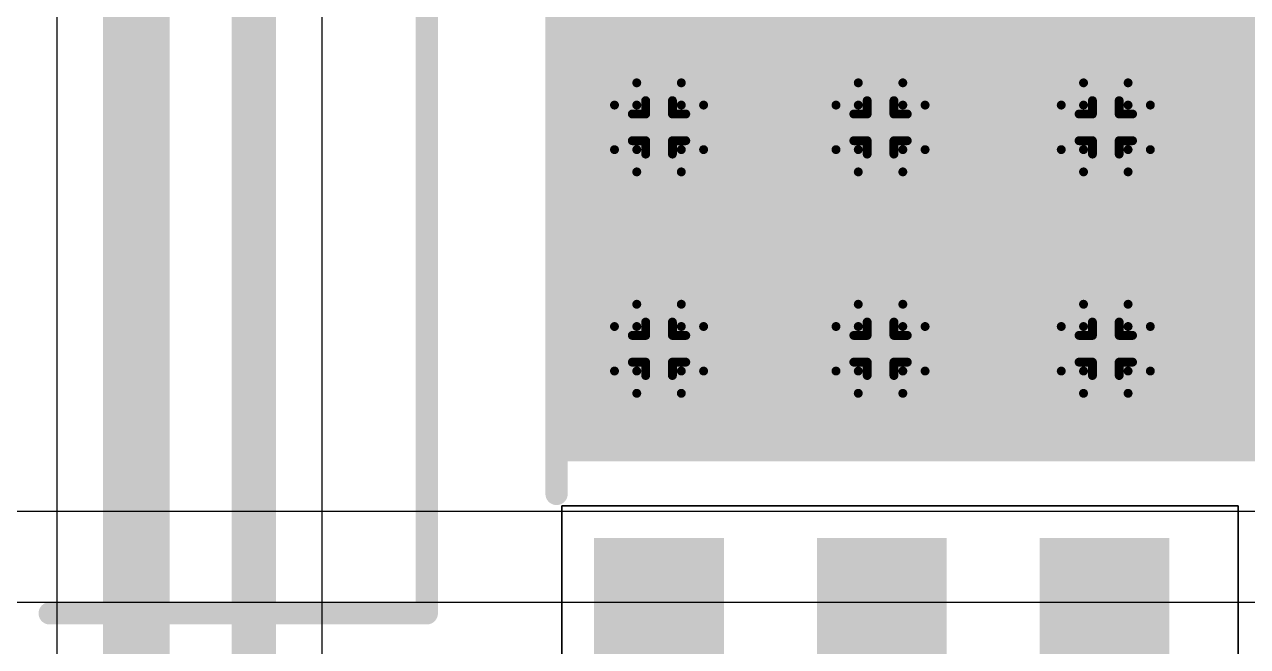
# Model space of a CAD drawing. Header units: inches. Extents: x -5 to 5258, y -4 to 5281.
# Drawn here: x 29.15 to 36.12, y 75.67 to 79.22 of the extents above; entities that cross this region are included whole.
import ezdxf

# ---------------------------------------------------------------- set-up
doc = ezdxf.new("R2010")
doc.units = ezdxf.units.IN
for name, color, linetype in [('Bottom Layer', 5, 'Continuous'), ('Bottom Solder', 6, 'Continuous'), ('Drill Drawing', 1, 'Continuous'), ('Top Layer', 1, 'Continuous'), ('Top Overlay', 2, 'Continuous'), ('Top Paste', 8, 'Continuous'), ('Top Solder', 216, 'Continuous'), ('Via Holes', 16, 'Continuous')]:
    doc.layers.add(name, color=color, linetype=linetype)

# ---------------------------------------------------------------- blocks, each defined once
blk = doc.blocks.new('8_SO_P____P___6')
at = {"layer": 'Top Layer'}
for points in [[(-3.475, 2.205), (-1.925, 2.205), (-1.925, 1.605), (-3.475, 1.605)], [(-1.1435, 1.1435), (1.1435, 1.1435), (1.1435, -1.1435), (-1.1435, -1.1435)], [(-3.475, 0.935), (-1.925, 0.935), (-1.925, 0.335), (-3.475, 0.335)], [(-3.475, -0.335), (-1.925, -0.335), (-1.925, -0.935), (-3.475, -0.935)]]:
    blk.add_hatch(color=1, dxfattribs=at).paths.add_polyline_path(points)
at = {"layer": 'Top Paste'}
for points in [[(-3.475, 2.205), (-1.925, 2.205), (-1.925, 1.605), (-3.475, 1.605)], [(-1.1435, 1.1435), (1.1435, 1.1435), (1.1435, -1.1435), (-1.1435, -1.1435)], [(-3.475, 0.935), (-1.925, 0.935), (-1.925, 0.335), (-3.475, 0.335)], [(-3.475, -0.335), (-1.925, -0.335), (-1.925, -0.935), (-3.475, -0.935)]]:
    blk.add_hatch(color=8, dxfattribs=at).paths.add_polyline_path(points)
at = {"layer": 'Top Solder'}
for points in [[(-3.545, 2.275), (-1.855, 2.275), (-1.855, 1.535), (-3.545, 1.535)], [(-1.2135, 1.2135), (1.2135, 1.2135), (1.2135, -1.2135), (-1.2135, -1.2135)], [(-3.545, 1.005), (-1.855, 1.005), (-1.855, 0.265), (-3.545, 0.265)], [(-3.545, -0.265), (-1.855, -0.265), (-1.855, -1.005), (-3.545, -1.005)]]:
    blk.add_hatch(color=216, dxfattribs=at).paths.add_polyline_path(points)
at = {"layer": 'Top Overlay'}
blk.add_lwpolyline([(-1.603, 2.4892, 0.127, 0.127, 0), (1.9022, 2.4892, 0.127, 0.127, 0)], format="xyseb", dxfattribs=at)
blk.add_lwpolyline([(-1.6347, 2.4892, 0.0635, 0.0635, 1), (-1.5712, 2.4892, 0.0635, 0.0635, 1)], format="xyseb", close=True, dxfattribs=at)
blk = doc.blocks.new('50SVPF10M_136')
at = {"layer": 'Top Overlay'}
for points in [[(3.3, 3.3, 0.127, 0.127, 0), (-1.95, 3.3, 0.127, 0.127, 0)], [(3.3, 1.15, 0.127, 0.127, 0), (3.3, 3.3, 0.127, 0.127, 0)]]:
    blk.add_lwpolyline(points, format="xyseb", dxfattribs=at)
for points in [[(3.2683, 3.3, 0.0635, 0.0635, 1), (3.3318, 3.3, 0.0635, 0.0635, 1)], [(3.2683, 3.3, 0.0635, 0.0635, 1), (3.3318, 3.3, 0.0635, 0.0635, 1)], [(3.2683, 1.15, 0.0635, 0.0635, 1), (3.3318, 1.15, 0.0635, 0.0635, 1)]]:
    blk.add_lwpolyline(points, format="xyseb", close=True, dxfattribs=at)

msp = doc.modelspace()

# ---------------------------------------------------------------- hatches: boundary and pattern name
at = {"layer": 'Bottom Layer'}
h = msp.add_hatch(color=5, dxfattribs=at)
edge = h.paths.add_edge_path()
edge.add_arc((32.7697, 78.6355), 0.3, 0, 360)
h = msp.add_hatch(color=5, dxfattribs=at)
edge = h.paths.add_edge_path()
edge.add_arc((34.0326, 78.6355), 0.3, 0, 360)
h = msp.add_hatch(color=5, dxfattribs=at)
edge = h.paths.add_edge_path()
edge.add_arc((35.3169, 78.6355), 0.3, 0, 360)
h = msp.add_hatch(color=5, dxfattribs=at)
edge = h.paths.add_edge_path()
edge.add_arc((32.7697, 77.3726), 0.3, 0, 360)
h = msp.add_hatch(color=5, dxfattribs=at)
edge = h.paths.add_edge_path()
edge.add_arc((34.0326, 77.3726), 0.3, 0, 360)
h = msp.add_hatch(color=5, dxfattribs=at)
edge = h.paths.add_edge_path()
edge.add_arc((35.3169, 77.3726), 0.3, 0, 360)
at = {"layer": 'Bottom Solder'}
h = msp.add_hatch(color=6, dxfattribs=at)
edge = h.paths.add_edge_path()
edge.add_arc((32.7697, 78.6355), 0.4016, 0, 360)
h = msp.add_hatch(color=6, dxfattribs=at)
edge = h.paths.add_edge_path()
edge.add_arc((34.0326, 78.6355), 0.4016, 0, 360)
h = msp.add_hatch(color=6, dxfattribs=at)
edge = h.paths.add_edge_path()
edge.add_arc((35.3169, 78.6355), 0.4016, 0, 360)
h = msp.add_hatch(color=6, dxfattribs=at)
edge = h.paths.add_edge_path()
edge.add_arc((32.7697, 77.3726), 0.4016, 0, 360)
h = msp.add_hatch(color=6, dxfattribs=at)
edge = h.paths.add_edge_path()
edge.add_arc((34.0326, 77.3726), 0.4016, 0, 360)
h = msp.add_hatch(color=6, dxfattribs=at)
edge = h.paths.add_edge_path()
edge.add_arc((35.3169, 77.3726), 0.4016, 0, 360)
at = {"layer": 'Top Layer'}
msp.add_hatch(color=1, dxfattribs=at).paths.add_polyline_path([(37.1639, 79.5638), (32.1855, 79.5638), (32.1855, 76.7311), (37.1639, 76.7311)])
h = msp.add_hatch(color=1, dxfattribs=at)
edge = h.paths.add_edge_path()
edge.add_arc((32.7697, 78.6355), 0.3, 0, 360)
h = msp.add_hatch(color=1, dxfattribs=at)
edge = h.paths.add_edge_path()
edge.add_arc((34.0326, 78.6355), 0.3, 0, 360)
h = msp.add_hatch(color=1, dxfattribs=at)
edge = h.paths.add_edge_path()
edge.add_arc((35.3169, 78.6355), 0.3, 0, 360)
h = msp.add_hatch(color=1, dxfattribs=at)
edge = h.paths.add_edge_path()
edge.add_arc((32.7697, 77.3726), 0.3, 0, 360)
h = msp.add_hatch(color=1, dxfattribs=at)
edge = h.paths.add_edge_path()
edge.add_arc((34.0326, 77.3726), 0.3, 0, 360)
h = msp.add_hatch(color=1, dxfattribs=at)
edge = h.paths.add_edge_path()
edge.add_arc((35.3169, 77.3726), 0.3, 0, 360)
at = {"layer": 'Top Solder'}
h = msp.add_hatch(color=216, dxfattribs=at)
edge = h.paths.add_edge_path()
edge.add_arc((32.7697, 78.6355), 0.4016, 0, 360)
h = msp.add_hatch(color=216, dxfattribs=at)
edge = h.paths.add_edge_path()
edge.add_arc((34.0326, 78.6355), 0.4016, 0, 360)
h = msp.add_hatch(color=216, dxfattribs=at)
edge = h.paths.add_edge_path()
edge.add_arc((35.3169, 78.6355), 0.4016, 0, 360)
h = msp.add_hatch(color=216, dxfattribs=at)
edge = h.paths.add_edge_path()
edge.add_arc((32.7697, 77.3726), 0.4016, 0, 360)
h = msp.add_hatch(color=216, dxfattribs=at)
edge = h.paths.add_edge_path()
edge.add_arc((34.0326, 77.3726), 0.4016, 0, 360)
h = msp.add_hatch(color=216, dxfattribs=at)
edge = h.paths.add_edge_path()
edge.add_arc((35.3169, 77.3726), 0.4016, 0, 360)
at = {"layer": 'Via Holes'}
h = msp.add_hatch(color=7, dxfattribs=at)
edge = h.paths.add_edge_path()
edge.add_arc((32.7697, 78.6355), 0.15, 0, 360)
h = msp.add_hatch(color=7, dxfattribs=at)
edge = h.paths.add_edge_path()
edge.add_arc((34.0326, 78.6355), 0.15, 0, 360)
h = msp.add_hatch(color=7, dxfattribs=at)
edge = h.paths.add_edge_path()
edge.add_arc((35.3169, 78.6355), 0.15, 0, 360)
h = msp.add_hatch(color=7, dxfattribs=at)
edge = h.paths.add_edge_path()
edge.add_arc((32.7697, 77.3726), 0.15, 0, 360)
h = msp.add_hatch(color=7, dxfattribs=at)
edge = h.paths.add_edge_path()
edge.add_arc((34.0326, 77.3726), 0.15, 0, 360)
h = msp.add_hatch(color=7, dxfattribs=at)
edge = h.paths.add_edge_path()
edge.add_arc((35.3169, 77.3726), 0.15, 0, 360)

# ---------------------------------------------------------------- linework, layer by layer
at = {"layer": 'Bottom Layer'}
for p, q in [((37.201, 76.445), (4.623, 76.445)), ((4.623, 75.927), (62.8396, 75.927))]:
    msp.add_line(p, q, dxfattribs=at)
at = {"layer": 'Drill Drawing'}
for points in [[(32.6427, 78.7625, 0.0508, 0.0508, 0), (32.6427, 78.8895, 0.0508, 0.0508, 0)], [(32.6427, 78.8895, 0.0508, 0.0508, 0), (32.8967, 78.8895, 0.0508, 0.0508, 0)], [(32.8967, 78.7625, 0.0508, 0.0508, 0), (32.8967, 78.8895, 0.0508, 0.0508, 0)], [(33.9056, 78.7625, 0.0508, 0.0508, 0), (33.9056, 78.8895, 0.0508, 0.0508, 0)], [(33.9056, 78.8895, 0.0508, 0.0508, 0), (34.1596, 78.8895, 0.0508, 0.0508, 0)], [(34.1596, 78.7625, 0.0508, 0.0508, 0), (34.1596, 78.8895, 0.0508, 0.0508, 0)], [(35.1899, 78.7625, 0.0508, 0.0508, 0), (35.1899, 78.8895, 0.0508, 0.0508, 0)], [(35.1899, 78.8895, 0.0508, 0.0508, 0), (35.4439, 78.8895, 0.0508, 0.0508, 0)], [(35.4439, 78.7625, 0.0508, 0.0508, 0), (35.4439, 78.8895, 0.0508, 0.0508, 0)], [(32.6935, 78.7117, 0.0508, 0.0508, 0), (32.6935, 78.7879, 0.0508, 0.0508, 0)], [(32.6935, 78.7879, 0.0508, 0.0508, 0), (32.8459, 78.7879, 0.0508, 0.0508, 0)], [(32.8459, 78.7117, 0.0508, 0.0508, 0), (32.8459, 78.7879, 0.0508, 0.0508, 0)], [(33.9564, 78.7117, 0.0508, 0.0508, 0), (33.9564, 78.7879, 0.0508, 0.0508, 0)], [(33.9564, 78.7879, 0.0508, 0.0508, 0), (34.1088, 78.7879, 0.0508, 0.0508, 0)], [(34.1088, 78.7117, 0.0508, 0.0508, 0), (34.1088, 78.7879, 0.0508, 0.0508, 0)], [(35.2407, 78.7117, 0.0508, 0.0508, 0), (35.2407, 78.7879, 0.0508, 0.0508, 0)], [(35.2407, 78.7879, 0.0508, 0.0508, 0), (35.3931, 78.7879, 0.0508, 0.0508, 0)], [(35.3931, 78.7117, 0.0508, 0.0508, 0), (35.3931, 78.7879, 0.0508, 0.0508, 0)], [(32.5157, 78.5085, 0.0508, 0.0508, 0), (32.5157, 78.7625, 0.0508, 0.0508, 0)], [(32.5157, 78.7625, 0.0508, 0.0508, 0), (32.6427, 78.7625, 0.0508, 0.0508, 0)], [(32.6173, 78.5593, 0.0508, 0.0508, 0), (32.6173, 78.7117, 0.0508, 0.0508, 0)], [(32.6173, 78.7117, 0.0508, 0.0508, 0), (32.6935, 78.7117, 0.0508, 0.0508, 0)], [(32.8459, 78.7117, 0.0508, 0.0508, 0), (32.9221, 78.7117, 0.0508, 0.0508, 0)], [(32.8967, 78.7625, 0.0508, 0.0508, 0), (33.0237, 78.7625, 0.0508, 0.0508, 0)], [(32.9221, 78.5593, 0.0508, 0.0508, 0), (32.9221, 78.7117, 0.0508, 0.0508, 0)], [(33.0237, 78.5085, 0.0508, 0.0508, 0), (33.0237, 78.7625, 0.0508, 0.0508, 0)], [(33.7786, 78.5085, 0.0508, 0.0508, 0), (33.7786, 78.7625, 0.0508, 0.0508, 0)], [(33.7786, 78.7625, 0.0508, 0.0508, 0), (33.9056, 78.7625, 0.0508, 0.0508, 0)], [(33.8802, 78.5593, 0.0508, 0.0508, 0), (33.8802, 78.7117, 0.0508, 0.0508, 0)], [(33.8802, 78.7117, 0.0508, 0.0508, 0), (33.9564, 78.7117, 0.0508, 0.0508, 0)], [(34.1088, 78.7117, 0.0508, 0.0508, 0), (34.185, 78.7117, 0.0508, 0.0508, 0)], [(34.1596, 78.7625, 0.0508, 0.0508, 0), (34.2866, 78.7625, 0.0508, 0.0508, 0)], [(34.185, 78.5593, 0.0508, 0.0508, 0), (34.185, 78.7117, 0.0508, 0.0508, 0)], [(34.2866, 78.5085, 0.0508, 0.0508, 0), (34.2866, 78.7625, 0.0508, 0.0508, 0)], [(35.0629, 78.5085, 0.0508, 0.0508, 0), (35.0629, 78.7625, 0.0508, 0.0508, 0)], [(35.0629, 78.7625, 0.0508, 0.0508, 0), (35.1899, 78.7625, 0.0508, 0.0508, 0)], [(35.1645, 78.5593, 0.0508, 0.0508, 0), (35.1645, 78.7117, 0.0508, 0.0508, 0)], [(35.1645, 78.7117, 0.0508, 0.0508, 0), (35.2407, 78.7117, 0.0508, 0.0508, 0)], [(35.3931, 78.7117, 0.0508, 0.0508, 0), (35.4693, 78.7117, 0.0508, 0.0508, 0)], [(35.4439, 78.7625, 0.0508, 0.0508, 0), (35.5709, 78.7625, 0.0508, 0.0508, 0)], [(35.4693, 78.5593, 0.0508, 0.0508, 0), (35.4693, 78.7117, 0.0508, 0.0508, 0)], [(35.5709, 78.5085, 0.0508, 0.0508, 0), (35.5709, 78.7625, 0.0508, 0.0508, 0)], [(32.5157, 78.5085, 0.0508, 0.0508, 0), (32.6427, 78.5085, 0.0508, 0.0508, 0)], [(32.6173, 78.5593, 0.0508, 0.0508, 0), (32.6935, 78.5593, 0.0508, 0.0508, 0)], [(32.6427, 78.3815, 0.0508, 0.0508, 0), (32.6427, 78.5085, 0.0508, 0.0508, 0)], [(32.6935, 78.4831, 0.0508, 0.0508, 0), (32.6935, 78.5593, 0.0508, 0.0508, 0)], [(32.8459, 78.5593, 0.0508, 0.0508, 0), (32.9221, 78.5593, 0.0508, 0.0508, 0)], [(32.8459, 78.4831, 0.0508, 0.0508, 0), (32.8459, 78.5593, 0.0508, 0.0508, 0)], [(32.8967, 78.5085, 0.0508, 0.0508, 0), (33.0237, 78.5085, 0.0508, 0.0508, 0)], [(32.8967, 78.3815, 0.0508, 0.0508, 0), (32.8967, 78.5085, 0.0508, 0.0508, 0)], [(33.7786, 78.5085, 0.0508, 0.0508, 0), (33.9056, 78.5085, 0.0508, 0.0508, 0)], [(33.8802, 78.5593, 0.0508, 0.0508, 0), (33.9564, 78.5593, 0.0508, 0.0508, 0)], [(33.9056, 78.3815, 0.0508, 0.0508, 0), (33.9056, 78.5085, 0.0508, 0.0508, 0)], [(33.9564, 78.4831, 0.0508, 0.0508, 0), (33.9564, 78.5593, 0.0508, 0.0508, 0)], [(34.1088, 78.5593, 0.0508, 0.0508, 0), (34.185, 78.5593, 0.0508, 0.0508, 0)], [(34.1088, 78.4831, 0.0508, 0.0508, 0), (34.1088, 78.5593, 0.0508, 0.0508, 0)], [(34.1596, 78.5085, 0.0508, 0.0508, 0), (34.2866, 78.5085, 0.0508, 0.0508, 0)], [(34.1596, 78.3815, 0.0508, 0.0508, 0), (34.1596, 78.5085, 0.0508, 0.0508, 0)], [(35.0629, 78.5085, 0.0508, 0.0508, 0), (35.1899, 78.5085, 0.0508, 0.0508, 0)], [(35.1645, 78.5593, 0.0508, 0.0508, 0), (35.2407, 78.5593, 0.0508, 0.0508, 0)], [(35.1899, 78.3815, 0.0508, 0.0508, 0), (35.1899, 78.5085, 0.0508, 0.0508, 0)], [(35.2407, 78.4831, 0.0508, 0.0508, 0), (35.2407, 78.5593, 0.0508, 0.0508, 0)], [(35.3931, 78.5593, 0.0508, 0.0508, 0), (35.4693, 78.5593, 0.0508, 0.0508, 0)], [(35.3931, 78.4831, 0.0508, 0.0508, 0), (35.3931, 78.5593, 0.0508, 0.0508, 0)], [(35.4439, 78.5085, 0.0508, 0.0508, 0), (35.5709, 78.5085, 0.0508, 0.0508, 0)], [(35.4439, 78.3815, 0.0508, 0.0508, 0), (35.4439, 78.5085, 0.0508, 0.0508, 0)], [(32.6935, 78.4831, 0.0508, 0.0508, 0), (32.8459, 78.4831, 0.0508, 0.0508, 0)], [(33.9564, 78.4831, 0.0508, 0.0508, 0), (34.1088, 78.4831, 0.0508, 0.0508, 0)], [(35.2407, 78.4831, 0.0508, 0.0508, 0), (35.3931, 78.4831, 0.0508, 0.0508, 0)], [(32.6427, 78.3815, 0.0508, 0.0508, 0), (32.8967, 78.3815, 0.0508, 0.0508, 0)], [(33.9056, 78.3815, 0.0508, 0.0508, 0), (34.1596, 78.3815, 0.0508, 0.0508, 0)], [(35.1899, 78.3815, 0.0508, 0.0508, 0), (35.4439, 78.3815, 0.0508, 0.0508, 0)], [(32.6427, 77.4996, 0.0508, 0.0508, 0), (32.6427, 77.6266, 0.0508, 0.0508, 0)], [(32.6427, 77.6266, 0.0508, 0.0508, 0), (32.8967, 77.6266, 0.0508, 0.0508, 0)], [(32.8967, 77.4996, 0.0508, 0.0508, 0), (32.8967, 77.6266, 0.0508, 0.0508, 0)], [(33.9056, 77.4996, 0.0508, 0.0508, 0), (33.9056, 77.6266, 0.0508, 0.0508, 0)], [(33.9056, 77.6266, 0.0508, 0.0508, 0), (34.1596, 77.6266, 0.0508, 0.0508, 0)], [(34.1596, 77.4996, 0.0508, 0.0508, 0), (34.1596, 77.6266, 0.0508, 0.0508, 0)], [(35.1899, 77.4996, 0.0508, 0.0508, 0), (35.1899, 77.6266, 0.0508, 0.0508, 0)], [(35.1899, 77.6266, 0.0508, 0.0508, 0), (35.4439, 77.6266, 0.0508, 0.0508, 0)], [(35.4439, 77.4996, 0.0508, 0.0508, 0), (35.4439, 77.6266, 0.0508, 0.0508, 0)], [(32.6935, 77.4488, 0.0508, 0.0508, 0), (32.6935, 77.525, 0.0508, 0.0508, 0)], [(32.6935, 77.525, 0.0508, 0.0508, 0), (32.8459, 77.525, 0.0508, 0.0508, 0)], [(32.8459, 77.4488, 0.0508, 0.0508, 0), (32.8459, 77.525, 0.0508, 0.0508, 0)], [(33.9564, 77.4488, 0.0508, 0.0508, 0), (33.9564, 77.525, 0.0508, 0.0508, 0)], [(33.9564, 77.525, 0.0508, 0.0508, 0), (34.1088, 77.525, 0.0508, 0.0508, 0)], [(34.1088, 77.4488, 0.0508, 0.0508, 0), (34.1088, 77.525, 0.0508, 0.0508, 0)], [(35.2407, 77.4488, 0.0508, 0.0508, 0), (35.2407, 77.525, 0.0508, 0.0508, 0)], [(35.2407, 77.525, 0.0508, 0.0508, 0), (35.3931, 77.525, 0.0508, 0.0508, 0)], [(35.3931, 77.4488, 0.0508, 0.0508, 0), (35.3931, 77.525, 0.0508, 0.0508, 0)], [(32.5157, 77.2456, 0.0508, 0.0508, 0), (32.5157, 77.4996, 0.0508, 0.0508, 0)], [(32.5157, 77.4996, 0.0508, 0.0508, 0), (32.6427, 77.4996, 0.0508, 0.0508, 0)], [(32.6173, 77.2964, 0.0508, 0.0508, 0), (32.6173, 77.4488, 0.0508, 0.0508, 0)], [(32.6173, 77.4488, 0.0508, 0.0508, 0), (32.6935, 77.4488, 0.0508, 0.0508, 0)], [(32.8459, 77.4488, 0.0508, 0.0508, 0), (32.9221, 77.4488, 0.0508, 0.0508, 0)], [(32.8967, 77.4996, 0.0508, 0.0508, 0), (33.0237, 77.4996, 0.0508, 0.0508, 0)], [(32.9221, 77.2964, 0.0508, 0.0508, 0), (32.9221, 77.4488, 0.0508, 0.0508, 0)], [(33.0237, 77.2456, 0.0508, 0.0508, 0), (33.0237, 77.4996, 0.0508, 0.0508, 0)], [(33.7786, 77.2456, 0.0508, 0.0508, 0), (33.7786, 77.4996, 0.0508, 0.0508, 0)], [(33.7786, 77.4996, 0.0508, 0.0508, 0), (33.9056, 77.4996, 0.0508, 0.0508, 0)], [(33.8802, 77.2964, 0.0508, 0.0508, 0), (33.8802, 77.4488, 0.0508, 0.0508, 0)], [(33.8802, 77.4488, 0.0508, 0.0508, 0), (33.9564, 77.4488, 0.0508, 0.0508, 0)], [(34.1088, 77.4488, 0.0508, 0.0508, 0), (34.185, 77.4488, 0.0508, 0.0508, 0)], [(34.1596, 77.4996, 0.0508, 0.0508, 0), (34.2866, 77.4996, 0.0508, 0.0508, 0)], [(34.185, 77.2964, 0.0508, 0.0508, 0), (34.185, 77.4488, 0.0508, 0.0508, 0)], [(34.2866, 77.2456, 0.0508, 0.0508, 0), (34.2866, 77.4996, 0.0508, 0.0508, 0)], [(35.0629, 77.2456, 0.0508, 0.0508, 0), (35.0629, 77.4996, 0.0508, 0.0508, 0)], [(35.0629, 77.4996, 0.0508, 0.0508, 0), (35.1899, 77.4996, 0.0508, 0.0508, 0)], [(35.1645, 77.2964, 0.0508, 0.0508, 0), (35.1645, 77.4488, 0.0508, 0.0508, 0)], [(35.1645, 77.4488, 0.0508, 0.0508, 0), (35.2407, 77.4488, 0.0508, 0.0508, 0)], [(35.3931, 77.4488, 0.0508, 0.0508, 0), (35.4693, 77.4488, 0.0508, 0.0508, 0)], [(35.4439, 77.4996, 0.0508, 0.0508, 0), (35.5709, 77.4996, 0.0508, 0.0508, 0)], [(35.4693, 77.2964, 0.0508, 0.0508, 0), (35.4693, 77.4488, 0.0508, 0.0508, 0)], [(35.5709, 77.2456, 0.0508, 0.0508, 0), (35.5709, 77.4996, 0.0508, 0.0508, 0)], [(32.5157, 77.2456, 0.0508, 0.0508, 0), (32.6427, 77.2456, 0.0508, 0.0508, 0)], [(32.6173, 77.2964, 0.0508, 0.0508, 0), (32.6935, 77.2964, 0.0508, 0.0508, 0)], [(32.6427, 77.1186, 0.0508, 0.0508, 0), (32.6427, 77.2456, 0.0508, 0.0508, 0)], [(32.6935, 77.2202, 0.0508, 0.0508, 0), (32.6935, 77.2964, 0.0508, 0.0508, 0)], [(32.8459, 77.2964, 0.0508, 0.0508, 0), (32.9221, 77.2964, 0.0508, 0.0508, 0)], [(32.8459, 77.2202, 0.0508, 0.0508, 0), (32.8459, 77.2964, 0.0508, 0.0508, 0)], [(32.8967, 77.2456, 0.0508, 0.0508, 0), (33.0237, 77.2456, 0.0508, 0.0508, 0)], [(32.8967, 77.1186, 0.0508, 0.0508, 0), (32.8967, 77.2456, 0.0508, 0.0508, 0)], [(33.7786, 77.2456, 0.0508, 0.0508, 0), (33.9056, 77.2456, 0.0508, 0.0508, 0)], [(33.8802, 77.2964, 0.0508, 0.0508, 0), (33.9564, 77.2964, 0.0508, 0.0508, 0)], [(33.9056, 77.1186, 0.0508, 0.0508, 0), (33.9056, 77.2456, 0.0508, 0.0508, 0)], [(33.9564, 77.2202, 0.0508, 0.0508, 0), (33.9564, 77.2964, 0.0508, 0.0508, 0)], [(34.1088, 77.2964, 0.0508, 0.0508, 0), (34.185, 77.2964, 0.0508, 0.0508, 0)], [(34.1088, 77.2202, 0.0508, 0.0508, 0), (34.1088, 77.2964, 0.0508, 0.0508, 0)], [(34.1596, 77.2456, 0.0508, 0.0508, 0), (34.2866, 77.2456, 0.0508, 0.0508, 0)], [(34.1596, 77.1186, 0.0508, 0.0508, 0), (34.1596, 77.2456, 0.0508, 0.0508, 0)], [(35.0629, 77.2456, 0.0508, 0.0508, 0), (35.1899, 77.2456, 0.0508, 0.0508, 0)], [(35.1645, 77.2964, 0.0508, 0.0508, 0), (35.2407, 77.2964, 0.0508, 0.0508, 0)], [(35.1899, 77.1186, 0.0508, 0.0508, 0), (35.1899, 77.2456, 0.0508, 0.0508, 0)], [(35.2407, 77.2202, 0.0508, 0.0508, 0), (35.2407, 77.2964, 0.0508, 0.0508, 0)], [(35.3931, 77.2964, 0.0508, 0.0508, 0), (35.4693, 77.2964, 0.0508, 0.0508, 0)], [(35.3931, 77.2202, 0.0508, 0.0508, 0), (35.3931, 77.2964, 0.0508, 0.0508, 0)], [(35.4439, 77.2456, 0.0508, 0.0508, 0), (35.5709, 77.2456, 0.0508, 0.0508, 0)], [(35.4439, 77.1186, 0.0508, 0.0508, 0), (35.4439, 77.2456, 0.0508, 0.0508, 0)], [(32.6935, 77.2202, 0.0508, 0.0508, 0), (32.8459, 77.2202, 0.0508, 0.0508, 0)], [(33.9564, 77.2202, 0.0508, 0.0508, 0), (34.1088, 77.2202, 0.0508, 0.0508, 0)], [(35.2407, 77.2202, 0.0508, 0.0508, 0), (35.3931, 77.2202, 0.0508, 0.0508, 0)], [(32.6427, 77.1186, 0.0508, 0.0508, 0), (32.8967, 77.1186, 0.0508, 0.0508, 0)], [(33.9056, 77.1186, 0.0508, 0.0508, 0), (34.1596, 77.1186, 0.0508, 0.0508, 0)], [(35.1899, 77.1186, 0.0508, 0.0508, 0), (35.4439, 77.1186, 0.0508, 0.0508, 0)]]:
    msp.add_lwpolyline(points, format="xyseb", dxfattribs=at)
for points in [[(32.63, 78.8895, 0.0254, 0.0254, 1), (32.6554, 78.8895, 0.0254, 0.0254, 1)], [(32.63, 78.8895, 0.0254, 0.0254, 1), (32.6554, 78.8895, 0.0254, 0.0254, 1)], [(32.884, 78.8895, 0.0254, 0.0254, 1), (32.9094, 78.8895, 0.0254, 0.0254, 1)], [(32.884, 78.8895, 0.0254, 0.0254, 1), (32.9094, 78.8895, 0.0254, 0.0254, 1)], [(33.8929, 78.8895, 0.0254, 0.0254, 1), (33.9183, 78.8895, 0.0254, 0.0254, 1)], [(33.8929, 78.8895, 0.0254, 0.0254, 1), (33.9183, 78.8895, 0.0254, 0.0254, 1)], [(34.1469, 78.8895, 0.0254, 0.0254, 1), (34.1723, 78.8895, 0.0254, 0.0254, 1)], [(34.1469, 78.8895, 0.0254, 0.0254, 1), (34.1723, 78.8895, 0.0254, 0.0254, 1)], [(35.1772, 78.8895, 0.0254, 0.0254, 1), (35.2026, 78.8895, 0.0254, 0.0254, 1)], [(35.1772, 78.8895, 0.0254, 0.0254, 1), (35.2026, 78.8895, 0.0254, 0.0254, 1)], [(35.4312, 78.8895, 0.0254, 0.0254, 1), (35.4566, 78.8895, 0.0254, 0.0254, 1)], [(35.4312, 78.8895, 0.0254, 0.0254, 1), (35.4566, 78.8895, 0.0254, 0.0254, 1)], [(32.6808, 78.7879, 0.0254, 0.0254, 1), (32.7062, 78.7879, 0.0254, 0.0254, 1)], [(32.6808, 78.7879, 0.0254, 0.0254, 1), (32.7062, 78.7879, 0.0254, 0.0254, 1)], [(32.8332, 78.7879, 0.0254, 0.0254, 1), (32.8586, 78.7879, 0.0254, 0.0254, 1)], [(32.8332, 78.7879, 0.0254, 0.0254, 1), (32.8586, 78.7879, 0.0254, 0.0254, 1)], [(33.9437, 78.7879, 0.0254, 0.0254, 1), (33.9691, 78.7879, 0.0254, 0.0254, 1)], [(33.9437, 78.7879, 0.0254, 0.0254, 1), (33.9691, 78.7879, 0.0254, 0.0254, 1)], [(34.0961, 78.7879, 0.0254, 0.0254, 1), (34.1215, 78.7879, 0.0254, 0.0254, 1)], [(34.0961, 78.7879, 0.0254, 0.0254, 1), (34.1215, 78.7879, 0.0254, 0.0254, 1)], [(35.228, 78.7879, 0.0254, 0.0254, 1), (35.2534, 78.7879, 0.0254, 0.0254, 1)], [(35.228, 78.7879, 0.0254, 0.0254, 1), (35.2534, 78.7879, 0.0254, 0.0254, 1)], [(35.3804, 78.7879, 0.0254, 0.0254, 1), (35.4058, 78.7879, 0.0254, 0.0254, 1)], [(35.3804, 78.7879, 0.0254, 0.0254, 1), (35.4058, 78.7879, 0.0254, 0.0254, 1)], [(32.503, 78.7625, 0.0254, 0.0254, 1), (32.5284, 78.7625, 0.0254, 0.0254, 1)], [(32.503, 78.7625, 0.0254, 0.0254, 1), (32.5284, 78.7625, 0.0254, 0.0254, 1)], [(32.6046, 78.7117, 0.0254, 0.0254, 1), (32.63, 78.7117, 0.0254, 0.0254, 1)], [(32.6046, 78.7117, 0.0254, 0.0254, 1), (32.63, 78.7117, 0.0254, 0.0254, 1)], [(32.63, 78.7625, 0.0254, 0.0254, 1), (32.6554, 78.7625, 0.0254, 0.0254, 1)], [(32.63, 78.7625, 0.0254, 0.0254, 1), (32.6554, 78.7625, 0.0254, 0.0254, 1)], [(32.6808, 78.7117, 0.0254, 0.0254, 1), (32.7062, 78.7117, 0.0254, 0.0254, 1)], [(32.6808, 78.7117, 0.0254, 0.0254, 1), (32.7062, 78.7117, 0.0254, 0.0254, 1)], [(32.8332, 78.7117, 0.0254, 0.0254, 1), (32.8586, 78.7117, 0.0254, 0.0254, 1)], [(32.8332, 78.7117, 0.0254, 0.0254, 1), (32.8586, 78.7117, 0.0254, 0.0254, 1)], [(32.884, 78.7625, 0.0254, 0.0254, 1), (32.9094, 78.7625, 0.0254, 0.0254, 1)], [(32.884, 78.7625, 0.0254, 0.0254, 1), (32.9094, 78.7625, 0.0254, 0.0254, 1)], [(32.9094, 78.7117, 0.0254, 0.0254, 1), (32.9348, 78.7117, 0.0254, 0.0254, 1)], [(32.9094, 78.7117, 0.0254, 0.0254, 1), (32.9348, 78.7117, 0.0254, 0.0254, 1)], [(33.011, 78.7625, 0.0254, 0.0254, 1), (33.0364, 78.7625, 0.0254, 0.0254, 1)], [(33.011, 78.7625, 0.0254, 0.0254, 1), (33.0364, 78.7625, 0.0254, 0.0254, 1)], [(33.7659, 78.7625, 0.0254, 0.0254, 1), (33.7913, 78.7625, 0.0254, 0.0254, 1)], [(33.7659, 78.7625, 0.0254, 0.0254, 1), (33.7913, 78.7625, 0.0254, 0.0254, 1)], [(33.8675, 78.7117, 0.0254, 0.0254, 1), (33.8929, 78.7117, 0.0254, 0.0254, 1)], [(33.8675, 78.7117, 0.0254, 0.0254, 1), (33.8929, 78.7117, 0.0254, 0.0254, 1)], [(33.8929, 78.7625, 0.0254, 0.0254, 1), (33.9183, 78.7625, 0.0254, 0.0254, 1)], [(33.8929, 78.7625, 0.0254, 0.0254, 1), (33.9183, 78.7625, 0.0254, 0.0254, 1)], [(33.9437, 78.7117, 0.0254, 0.0254, 1), (33.9691, 78.7117, 0.0254, 0.0254, 1)], [(33.9437, 78.7117, 0.0254, 0.0254, 1), (33.9691, 78.7117, 0.0254, 0.0254, 1)], [(34.0961, 78.7117, 0.0254, 0.0254, 1), (34.1215, 78.7117, 0.0254, 0.0254, 1)], [(34.0961, 78.7117, 0.0254, 0.0254, 1), (34.1215, 78.7117, 0.0254, 0.0254, 1)], [(34.1469, 78.7625, 0.0254, 0.0254, 1), (34.1723, 78.7625, 0.0254, 0.0254, 1)], [(34.1469, 78.7625, 0.0254, 0.0254, 1), (34.1723, 78.7625, 0.0254, 0.0254, 1)], [(34.1723, 78.7117, 0.0254, 0.0254, 1), (34.1977, 78.7117, 0.0254, 0.0254, 1)], [(34.1723, 78.7117, 0.0254, 0.0254, 1), (34.1977, 78.7117, 0.0254, 0.0254, 1)], [(34.2739, 78.7625, 0.0254, 0.0254, 1), (34.2993, 78.7625, 0.0254, 0.0254, 1)], [(34.2739, 78.7625, 0.0254, 0.0254, 1), (34.2993, 78.7625, 0.0254, 0.0254, 1)], [(35.0502, 78.7625, 0.0254, 0.0254, 1), (35.0756, 78.7625, 0.0254, 0.0254, 1)], [(35.0502, 78.7625, 0.0254, 0.0254, 1), (35.0756, 78.7625, 0.0254, 0.0254, 1)], [(35.1518, 78.7117, 0.0254, 0.0254, 1), (35.1772, 78.7117, 0.0254, 0.0254, 1)], [(35.1518, 78.7117, 0.0254, 0.0254, 1), (35.1772, 78.7117, 0.0254, 0.0254, 1)], [(35.1772, 78.7625, 0.0254, 0.0254, 1), (35.2026, 78.7625, 0.0254, 0.0254, 1)], [(35.1772, 78.7625, 0.0254, 0.0254, 1), (35.2026, 78.7625, 0.0254, 0.0254, 1)], [(35.228, 78.7117, 0.0254, 0.0254, 1), (35.2534, 78.7117, 0.0254, 0.0254, 1)], [(35.228, 78.7117, 0.0254, 0.0254, 1), (35.2534, 78.7117, 0.0254, 0.0254, 1)], [(35.3804, 78.7117, 0.0254, 0.0254, 1), (35.4058, 78.7117, 0.0254, 0.0254, 1)], [(35.3804, 78.7117, 0.0254, 0.0254, 1), (35.4058, 78.7117, 0.0254, 0.0254, 1)], [(35.4312, 78.7625, 0.0254, 0.0254, 1), (35.4566, 78.7625, 0.0254, 0.0254, 1)], [(35.4312, 78.7625, 0.0254, 0.0254, 1), (35.4566, 78.7625, 0.0254, 0.0254, 1)], [(35.4566, 78.7117, 0.0254, 0.0254, 1), (35.482, 78.7117, 0.0254, 0.0254, 1)], [(35.4566, 78.7117, 0.0254, 0.0254, 1), (35.482, 78.7117, 0.0254, 0.0254, 1)], [(35.5582, 78.7625, 0.0254, 0.0254, 1), (35.5836, 78.7625, 0.0254, 0.0254, 1)], [(35.5582, 78.7625, 0.0254, 0.0254, 1), (35.5836, 78.7625, 0.0254, 0.0254, 1)], [(32.503, 78.5085, 0.0254, 0.0254, 1), (32.5284, 78.5085, 0.0254, 0.0254, 1)], [(32.503, 78.5085, 0.0254, 0.0254, 1), (32.5284, 78.5085, 0.0254, 0.0254, 1)], [(32.6046, 78.5593, 0.0254, 0.0254, 1), (32.63, 78.5593, 0.0254, 0.0254, 1)], [(32.6046, 78.5593, 0.0254, 0.0254, 1), (32.63, 78.5593, 0.0254, 0.0254, 1)], [(32.63, 78.5085, 0.0254, 0.0254, 1), (32.6554, 78.5085, 0.0254, 0.0254, 1)], [(32.63, 78.5085, 0.0254, 0.0254, 1), (32.6554, 78.5085, 0.0254, 0.0254, 1)], [(32.6808, 78.5593, 0.0254, 0.0254, 1), (32.7062, 78.5593, 0.0254, 0.0254, 1)], [(32.6808, 78.5593, 0.0254, 0.0254, 1), (32.7062, 78.5593, 0.0254, 0.0254, 1)], [(32.8332, 78.5593, 0.0254, 0.0254, 1), (32.8586, 78.5593, 0.0254, 0.0254, 1)], [(32.8332, 78.5593, 0.0254, 0.0254, 1), (32.8586, 78.5593, 0.0254, 0.0254, 1)], [(32.884, 78.5085, 0.0254, 0.0254, 1), (32.9094, 78.5085, 0.0254, 0.0254, 1)], [(32.884, 78.5085, 0.0254, 0.0254, 1), (32.9094, 78.5085, 0.0254, 0.0254, 1)], [(32.9094, 78.5593, 0.0254, 0.0254, 1), (32.9348, 78.5593, 0.0254, 0.0254, 1)], [(32.9094, 78.5593, 0.0254, 0.0254, 1), (32.9348, 78.5593, 0.0254, 0.0254, 1)], [(33.011, 78.5085, 0.0254, 0.0254, 1), (33.0364, 78.5085, 0.0254, 0.0254, 1)], [(33.011, 78.5085, 0.0254, 0.0254, 1), (33.0364, 78.5085, 0.0254, 0.0254, 1)], [(33.7659, 78.5085, 0.0254, 0.0254, 1), (33.7913, 78.5085, 0.0254, 0.0254, 1)], [(33.7659, 78.5085, 0.0254, 0.0254, 1), (33.7913, 78.5085, 0.0254, 0.0254, 1)], [(33.8675, 78.5593, 0.0254, 0.0254, 1), (33.8929, 78.5593, 0.0254, 0.0254, 1)], [(33.8675, 78.5593, 0.0254, 0.0254, 1), (33.8929, 78.5593, 0.0254, 0.0254, 1)], [(33.8929, 78.5085, 0.0254, 0.0254, 1), (33.9183, 78.5085, 0.0254, 0.0254, 1)], [(33.8929, 78.5085, 0.0254, 0.0254, 1), (33.9183, 78.5085, 0.0254, 0.0254, 1)], [(33.9437, 78.5593, 0.0254, 0.0254, 1), (33.9691, 78.5593, 0.0254, 0.0254, 1)], [(33.9437, 78.5593, 0.0254, 0.0254, 1), (33.9691, 78.5593, 0.0254, 0.0254, 1)], [(34.0961, 78.5593, 0.0254, 0.0254, 1), (34.1215, 78.5593, 0.0254, 0.0254, 1)], [(34.0961, 78.5593, 0.0254, 0.0254, 1), (34.1215, 78.5593, 0.0254, 0.0254, 1)], [(34.1469, 78.5085, 0.0254, 0.0254, 1), (34.1723, 78.5085, 0.0254, 0.0254, 1)], [(34.1469, 78.5085, 0.0254, 0.0254, 1), (34.1723, 78.5085, 0.0254, 0.0254, 1)], [(34.1723, 78.5593, 0.0254, 0.0254, 1), (34.1977, 78.5593, 0.0254, 0.0254, 1)], [(34.1723, 78.5593, 0.0254, 0.0254, 1), (34.1977, 78.5593, 0.0254, 0.0254, 1)], [(34.2739, 78.5085, 0.0254, 0.0254, 1), (34.2993, 78.5085, 0.0254, 0.0254, 1)], [(34.2739, 78.5085, 0.0254, 0.0254, 1), (34.2993, 78.5085, 0.0254, 0.0254, 1)], [(35.0502, 78.5085, 0.0254, 0.0254, 1), (35.0756, 78.5085, 0.0254, 0.0254, 1)], [(35.0502, 78.5085, 0.0254, 0.0254, 1), (35.0756, 78.5085, 0.0254, 0.0254, 1)], [(35.1518, 78.5593, 0.0254, 0.0254, 1), (35.1772, 78.5593, 0.0254, 0.0254, 1)], [(35.1518, 78.5593, 0.0254, 0.0254, 1), (35.1772, 78.5593, 0.0254, 0.0254, 1)], [(35.1772, 78.5085, 0.0254, 0.0254, 1), (35.2026, 78.5085, 0.0254, 0.0254, 1)], [(35.1772, 78.5085, 0.0254, 0.0254, 1), (35.2026, 78.5085, 0.0254, 0.0254, 1)], [(35.228, 78.5593, 0.0254, 0.0254, 1), (35.2534, 78.5593, 0.0254, 0.0254, 1)], [(35.228, 78.5593, 0.0254, 0.0254, 1), (35.2534, 78.5593, 0.0254, 0.0254, 1)], [(35.3804, 78.5593, 0.0254, 0.0254, 1), (35.4058, 78.5593, 0.0254, 0.0254, 1)], [(35.3804, 78.5593, 0.0254, 0.0254, 1), (35.4058, 78.5593, 0.0254, 0.0254, 1)], [(35.4312, 78.5085, 0.0254, 0.0254, 1), (35.4566, 78.5085, 0.0254, 0.0254, 1)], [(35.4312, 78.5085, 0.0254, 0.0254, 1), (35.4566, 78.5085, 0.0254, 0.0254, 1)], [(35.4566, 78.5593, 0.0254, 0.0254, 1), (35.482, 78.5593, 0.0254, 0.0254, 1)], [(35.4566, 78.5593, 0.0254, 0.0254, 1), (35.482, 78.5593, 0.0254, 0.0254, 1)], [(35.5582, 78.5085, 0.0254, 0.0254, 1), (35.5836, 78.5085, 0.0254, 0.0254, 1)], [(35.5582, 78.5085, 0.0254, 0.0254, 1), (35.5836, 78.5085, 0.0254, 0.0254, 1)], [(32.6808, 78.4831, 0.0254, 0.0254, 1), (32.7062, 78.4831, 0.0254, 0.0254, 1)], [(32.6808, 78.4831, 0.0254, 0.0254, 1), (32.7062, 78.4831, 0.0254, 0.0254, 1)], [(32.8332, 78.4831, 0.0254, 0.0254, 1), (32.8586, 78.4831, 0.0254, 0.0254, 1)], [(32.8332, 78.4831, 0.0254, 0.0254, 1), (32.8586, 78.4831, 0.0254, 0.0254, 1)], [(33.9437, 78.4831, 0.0254, 0.0254, 1), (33.9691, 78.4831, 0.0254, 0.0254, 1)], [(33.9437, 78.4831, 0.0254, 0.0254, 1), (33.9691, 78.4831, 0.0254, 0.0254, 1)], [(34.0961, 78.4831, 0.0254, 0.0254, 1), (34.1215, 78.4831, 0.0254, 0.0254, 1)], [(34.0961, 78.4831, 0.0254, 0.0254, 1), (34.1215, 78.4831, 0.0254, 0.0254, 1)], [(35.228, 78.4831, 0.0254, 0.0254, 1), (35.2534, 78.4831, 0.0254, 0.0254, 1)], [(35.228, 78.4831, 0.0254, 0.0254, 1), (35.2534, 78.4831, 0.0254, 0.0254, 1)], [(35.3804, 78.4831, 0.0254, 0.0254, 1), (35.4058, 78.4831, 0.0254, 0.0254, 1)], [(35.3804, 78.4831, 0.0254, 0.0254, 1), (35.4058, 78.4831, 0.0254, 0.0254, 1)], [(32.63, 78.3815, 0.0254, 0.0254, 1), (32.6554, 78.3815, 0.0254, 0.0254, 1)], [(32.63, 78.3815, 0.0254, 0.0254, 1), (32.6554, 78.3815, 0.0254, 0.0254, 1)], [(32.884, 78.3815, 0.0254, 0.0254, 1), (32.9094, 78.3815, 0.0254, 0.0254, 1)], [(32.884, 78.3815, 0.0254, 0.0254, 1), (32.9094, 78.3815, 0.0254, 0.0254, 1)], [(33.8929, 78.3815, 0.0254, 0.0254, 1), (33.9183, 78.3815, 0.0254, 0.0254, 1)], [(33.8929, 78.3815, 0.0254, 0.0254, 1), (33.9183, 78.3815, 0.0254, 0.0254, 1)], [(34.1469, 78.3815, 0.0254, 0.0254, 1), (34.1723, 78.3815, 0.0254, 0.0254, 1)], [(34.1469, 78.3815, 0.0254, 0.0254, 1), (34.1723, 78.3815, 0.0254, 0.0254, 1)], [(35.1772, 78.3815, 0.0254, 0.0254, 1), (35.2026, 78.3815, 0.0254, 0.0254, 1)], [(35.1772, 78.3815, 0.0254, 0.0254, 1), (35.2026, 78.3815, 0.0254, 0.0254, 1)], [(35.4312, 78.3815, 0.0254, 0.0254, 1), (35.4566, 78.3815, 0.0254, 0.0254, 1)], [(35.4312, 78.3815, 0.0254, 0.0254, 1), (35.4566, 78.3815, 0.0254, 0.0254, 1)], [(32.63, 77.6266, 0.0254, 0.0254, 1), (32.6554, 77.6266, 0.0254, 0.0254, 1)], [(32.63, 77.6266, 0.0254, 0.0254, 1), (32.6554, 77.6266, 0.0254, 0.0254, 1)], [(32.884, 77.6266, 0.0254, 0.0254, 1), (32.9094, 77.6266, 0.0254, 0.0254, 1)], [(32.884, 77.6266, 0.0254, 0.0254, 1), (32.9094, 77.6266, 0.0254, 0.0254, 1)], [(33.8929, 77.6266, 0.0254, 0.0254, 1), (33.9183, 77.6266, 0.0254, 0.0254, 1)], [(33.8929, 77.6266, 0.0254, 0.0254, 1), (33.9183, 77.6266, 0.0254, 0.0254, 1)], [(34.1469, 77.6266, 0.0254, 0.0254, 1), (34.1723, 77.6266, 0.0254, 0.0254, 1)], [(34.1469, 77.6266, 0.0254, 0.0254, 1), (34.1723, 77.6266, 0.0254, 0.0254, 1)], [(35.1772, 77.6266, 0.0254, 0.0254, 1), (35.2026, 77.6266, 0.0254, 0.0254, 1)], [(35.1772, 77.6266, 0.0254, 0.0254, 1), (35.2026, 77.6266, 0.0254, 0.0254, 1)], [(35.4312, 77.6266, 0.0254, 0.0254, 1), (35.4566, 77.6266, 0.0254, 0.0254, 1)], [(35.4312, 77.6266, 0.0254, 0.0254, 1), (35.4566, 77.6266, 0.0254, 0.0254, 1)], [(32.6808, 77.525, 0.0254, 0.0254, 1), (32.7062, 77.525, 0.0254, 0.0254, 1)], [(32.6808, 77.525, 0.0254, 0.0254, 1), (32.7062, 77.525, 0.0254, 0.0254, 1)], [(32.8332, 77.525, 0.0254, 0.0254, 1), (32.8586, 77.525, 0.0254, 0.0254, 1)], [(32.8332, 77.525, 0.0254, 0.0254, 1), (32.8586, 77.525, 0.0254, 0.0254, 1)], [(33.9437, 77.525, 0.0254, 0.0254, 1), (33.9691, 77.525, 0.0254, 0.0254, 1)], [(33.9437, 77.525, 0.0254, 0.0254, 1), (33.9691, 77.525, 0.0254, 0.0254, 1)], [(34.0961, 77.525, 0.0254, 0.0254, 1), (34.1215, 77.525, 0.0254, 0.0254, 1)], [(34.0961, 77.525, 0.0254, 0.0254, 1), (34.1215, 77.525, 0.0254, 0.0254, 1)], [(35.228, 77.525, 0.0254, 0.0254, 1), (35.2534, 77.525, 0.0254, 0.0254, 1)], [(35.228, 77.525, 0.0254, 0.0254, 1), (35.2534, 77.525, 0.0254, 0.0254, 1)], [(35.3804, 77.525, 0.0254, 0.0254, 1), (35.4058, 77.525, 0.0254, 0.0254, 1)], [(35.3804, 77.525, 0.0254, 0.0254, 1), (35.4058, 77.525, 0.0254, 0.0254, 1)], [(32.503, 77.4996, 0.0254, 0.0254, 1), (32.5284, 77.4996, 0.0254, 0.0254, 1)], [(32.503, 77.4996, 0.0254, 0.0254, 1), (32.5284, 77.4996, 0.0254, 0.0254, 1)], [(32.6046, 77.4488, 0.0254, 0.0254, 1), (32.63, 77.4488, 0.0254, 0.0254, 1)], [(32.6046, 77.4488, 0.0254, 0.0254, 1), (32.63, 77.4488, 0.0254, 0.0254, 1)], [(32.63, 77.4996, 0.0254, 0.0254, 1), (32.6554, 77.4996, 0.0254, 0.0254, 1)], [(32.63, 77.4996, 0.0254, 0.0254, 1), (32.6554, 77.4996, 0.0254, 0.0254, 1)], [(32.6808, 77.4488, 0.0254, 0.0254, 1), (32.7062, 77.4488, 0.0254, 0.0254, 1)], [(32.6808, 77.4488, 0.0254, 0.0254, 1), (32.7062, 77.4488, 0.0254, 0.0254, 1)], [(32.8332, 77.4488, 0.0254, 0.0254, 1), (32.8586, 77.4488, 0.0254, 0.0254, 1)], [(32.8332, 77.4488, 0.0254, 0.0254, 1), (32.8586, 77.4488, 0.0254, 0.0254, 1)], [(32.884, 77.4996, 0.0254, 0.0254, 1), (32.9094, 77.4996, 0.0254, 0.0254, 1)], [(32.884, 77.4996, 0.0254, 0.0254, 1), (32.9094, 77.4996, 0.0254, 0.0254, 1)], [(32.9094, 77.4488, 0.0254, 0.0254, 1), (32.9348, 77.4488, 0.0254, 0.0254, 1)], [(32.9094, 77.4488, 0.0254, 0.0254, 1), (32.9348, 77.4488, 0.0254, 0.0254, 1)], [(33.011, 77.4996, 0.0254, 0.0254, 1), (33.0364, 77.4996, 0.0254, 0.0254, 1)], [(33.011, 77.4996, 0.0254, 0.0254, 1), (33.0364, 77.4996, 0.0254, 0.0254, 1)], [(33.7659, 77.4996, 0.0254, 0.0254, 1), (33.7913, 77.4996, 0.0254, 0.0254, 1)], [(33.7659, 77.4996, 0.0254, 0.0254, 1), (33.7913, 77.4996, 0.0254, 0.0254, 1)], [(33.8675, 77.4488, 0.0254, 0.0254, 1), (33.8929, 77.4488, 0.0254, 0.0254, 1)], [(33.8675, 77.4488, 0.0254, 0.0254, 1), (33.8929, 77.4488, 0.0254, 0.0254, 1)], [(33.8929, 77.4996, 0.0254, 0.0254, 1), (33.9183, 77.4996, 0.0254, 0.0254, 1)], [(33.8929, 77.4996, 0.0254, 0.0254, 1), (33.9183, 77.4996, 0.0254, 0.0254, 1)], [(33.9437, 77.4488, 0.0254, 0.0254, 1), (33.9691, 77.4488, 0.0254, 0.0254, 1)], [(33.9437, 77.4488, 0.0254, 0.0254, 1), (33.9691, 77.4488, 0.0254, 0.0254, 1)], [(34.0961, 77.4488, 0.0254, 0.0254, 1), (34.1215, 77.4488, 0.0254, 0.0254, 1)], [(34.0961, 77.4488, 0.0254, 0.0254, 1), (34.1215, 77.4488, 0.0254, 0.0254, 1)], [(34.1469, 77.4996, 0.0254, 0.0254, 1), (34.1723, 77.4996, 0.0254, 0.0254, 1)], [(34.1469, 77.4996, 0.0254, 0.0254, 1), (34.1723, 77.4996, 0.0254, 0.0254, 1)], [(34.1723, 77.4488, 0.0254, 0.0254, 1), (34.1977, 77.4488, 0.0254, 0.0254, 1)], [(34.1723, 77.4488, 0.0254, 0.0254, 1), (34.1977, 77.4488, 0.0254, 0.0254, 1)], [(34.2739, 77.4996, 0.0254, 0.0254, 1), (34.2993, 77.4996, 0.0254, 0.0254, 1)], [(34.2739, 77.4996, 0.0254, 0.0254, 1), (34.2993, 77.4996, 0.0254, 0.0254, 1)], [(35.0502, 77.4996, 0.0254, 0.0254, 1), (35.0756, 77.4996, 0.0254, 0.0254, 1)], [(35.0502, 77.4996, 0.0254, 0.0254, 1), (35.0756, 77.4996, 0.0254, 0.0254, 1)], [(35.1518, 77.4488, 0.0254, 0.0254, 1), (35.1772, 77.4488, 0.0254, 0.0254, 1)], [(35.1518, 77.4488, 0.0254, 0.0254, 1), (35.1772, 77.4488, 0.0254, 0.0254, 1)], [(35.1772, 77.4996, 0.0254, 0.0254, 1), (35.2026, 77.4996, 0.0254, 0.0254, 1)], [(35.1772, 77.4996, 0.0254, 0.0254, 1), (35.2026, 77.4996, 0.0254, 0.0254, 1)], [(35.228, 77.4488, 0.0254, 0.0254, 1), (35.2534, 77.4488, 0.0254, 0.0254, 1)], [(35.228, 77.4488, 0.0254, 0.0254, 1), (35.2534, 77.4488, 0.0254, 0.0254, 1)], [(35.3804, 77.4488, 0.0254, 0.0254, 1), (35.4058, 77.4488, 0.0254, 0.0254, 1)], [(35.3804, 77.4488, 0.0254, 0.0254, 1), (35.4058, 77.4488, 0.0254, 0.0254, 1)], [(35.4312, 77.4996, 0.0254, 0.0254, 1), (35.4566, 77.4996, 0.0254, 0.0254, 1)], [(35.4312, 77.4996, 0.0254, 0.0254, 1), (35.4566, 77.4996, 0.0254, 0.0254, 1)], [(35.4566, 77.4488, 0.0254, 0.0254, 1), (35.482, 77.4488, 0.0254, 0.0254, 1)], [(35.4566, 77.4488, 0.0254, 0.0254, 1), (35.482, 77.4488, 0.0254, 0.0254, 1)], [(35.5582, 77.4996, 0.0254, 0.0254, 1), (35.5836, 77.4996, 0.0254, 0.0254, 1)], [(35.5582, 77.4996, 0.0254, 0.0254, 1), (35.5836, 77.4996, 0.0254, 0.0254, 1)], [(32.503, 77.2456, 0.0254, 0.0254, 1), (32.5284, 77.2456, 0.0254, 0.0254, 1)], [(32.503, 77.2456, 0.0254, 0.0254, 1), (32.5284, 77.2456, 0.0254, 0.0254, 1)], [(32.6046, 77.2964, 0.0254, 0.0254, 1), (32.63, 77.2964, 0.0254, 0.0254, 1)], [(32.6046, 77.2964, 0.0254, 0.0254, 1), (32.63, 77.2964, 0.0254, 0.0254, 1)], [(32.63, 77.2456, 0.0254, 0.0254, 1), (32.6554, 77.2456, 0.0254, 0.0254, 1)], [(32.63, 77.2456, 0.0254, 0.0254, 1), (32.6554, 77.2456, 0.0254, 0.0254, 1)], [(32.6808, 77.2964, 0.0254, 0.0254, 1), (32.7062, 77.2964, 0.0254, 0.0254, 1)], [(32.6808, 77.2964, 0.0254, 0.0254, 1), (32.7062, 77.2964, 0.0254, 0.0254, 1)], [(32.8332, 77.2964, 0.0254, 0.0254, 1), (32.8586, 77.2964, 0.0254, 0.0254, 1)], [(32.8332, 77.2964, 0.0254, 0.0254, 1), (32.8586, 77.2964, 0.0254, 0.0254, 1)], [(32.884, 77.2456, 0.0254, 0.0254, 1), (32.9094, 77.2456, 0.0254, 0.0254, 1)], [(32.884, 77.2456, 0.0254, 0.0254, 1), (32.9094, 77.2456, 0.0254, 0.0254, 1)], [(32.9094, 77.2964, 0.0254, 0.0254, 1), (32.9348, 77.2964, 0.0254, 0.0254, 1)], [(32.9094, 77.2964, 0.0254, 0.0254, 1), (32.9348, 77.2964, 0.0254, 0.0254, 1)], [(33.011, 77.2456, 0.0254, 0.0254, 1), (33.0364, 77.2456, 0.0254, 0.0254, 1)], [(33.011, 77.2456, 0.0254, 0.0254, 1), (33.0364, 77.2456, 0.0254, 0.0254, 1)], [(33.7659, 77.2456, 0.0254, 0.0254, 1), (33.7913, 77.2456, 0.0254, 0.0254, 1)], [(33.7659, 77.2456, 0.0254, 0.0254, 1), (33.7913, 77.2456, 0.0254, 0.0254, 1)], [(33.8675, 77.2964, 0.0254, 0.0254, 1), (33.8929, 77.2964, 0.0254, 0.0254, 1)], [(33.8675, 77.2964, 0.0254, 0.0254, 1), (33.8929, 77.2964, 0.0254, 0.0254, 1)], [(33.8929, 77.2456, 0.0254, 0.0254, 1), (33.9183, 77.2456, 0.0254, 0.0254, 1)], [(33.8929, 77.2456, 0.0254, 0.0254, 1), (33.9183, 77.2456, 0.0254, 0.0254, 1)], [(33.9437, 77.2964, 0.0254, 0.0254, 1), (33.9691, 77.2964, 0.0254, 0.0254, 1)], [(33.9437, 77.2964, 0.0254, 0.0254, 1), (33.9691, 77.2964, 0.0254, 0.0254, 1)], [(34.0961, 77.2964, 0.0254, 0.0254, 1), (34.1215, 77.2964, 0.0254, 0.0254, 1)], [(34.0961, 77.2964, 0.0254, 0.0254, 1), (34.1215, 77.2964, 0.0254, 0.0254, 1)], [(34.1469, 77.2456, 0.0254, 0.0254, 1), (34.1723, 77.2456, 0.0254, 0.0254, 1)], [(34.1469, 77.2456, 0.0254, 0.0254, 1), (34.1723, 77.2456, 0.0254, 0.0254, 1)], [(34.1723, 77.2964, 0.0254, 0.0254, 1), (34.1977, 77.2964, 0.0254, 0.0254, 1)], [(34.1723, 77.2964, 0.0254, 0.0254, 1), (34.1977, 77.2964, 0.0254, 0.0254, 1)], [(34.2739, 77.2456, 0.0254, 0.0254, 1), (34.2993, 77.2456, 0.0254, 0.0254, 1)], [(34.2739, 77.2456, 0.0254, 0.0254, 1), (34.2993, 77.2456, 0.0254, 0.0254, 1)], [(35.0502, 77.2456, 0.0254, 0.0254, 1), (35.0756, 77.2456, 0.0254, 0.0254, 1)], [(35.0502, 77.2456, 0.0254, 0.0254, 1), (35.0756, 77.2456, 0.0254, 0.0254, 1)], [(35.1518, 77.2964, 0.0254, 0.0254, 1), (35.1772, 77.2964, 0.0254, 0.0254, 1)], [(35.1518, 77.2964, 0.0254, 0.0254, 1), (35.1772, 77.2964, 0.0254, 0.0254, 1)], [(35.1772, 77.2456, 0.0254, 0.0254, 1), (35.2026, 77.2456, 0.0254, 0.0254, 1)], [(35.1772, 77.2456, 0.0254, 0.0254, 1), (35.2026, 77.2456, 0.0254, 0.0254, 1)], [(35.228, 77.2964, 0.0254, 0.0254, 1), (35.2534, 77.2964, 0.0254, 0.0254, 1)], [(35.228, 77.2964, 0.0254, 0.0254, 1), (35.2534, 77.2964, 0.0254, 0.0254, 1)], [(35.3804, 77.2964, 0.0254, 0.0254, 1), (35.4058, 77.2964, 0.0254, 0.0254, 1)], [(35.3804, 77.2964, 0.0254, 0.0254, 1), (35.4058, 77.2964, 0.0254, 0.0254, 1)], [(35.4312, 77.2456, 0.0254, 0.0254, 1), (35.4566, 77.2456, 0.0254, 0.0254, 1)], [(35.4312, 77.2456, 0.0254, 0.0254, 1), (35.4566, 77.2456, 0.0254, 0.0254, 1)], [(35.4566, 77.2964, 0.0254, 0.0254, 1), (35.482, 77.2964, 0.0254, 0.0254, 1)], [(35.4566, 77.2964, 0.0254, 0.0254, 1), (35.482, 77.2964, 0.0254, 0.0254, 1)], [(35.5582, 77.2456, 0.0254, 0.0254, 1), (35.5836, 77.2456, 0.0254, 0.0254, 1)], [(35.5582, 77.2456, 0.0254, 0.0254, 1), (35.5836, 77.2456, 0.0254, 0.0254, 1)], [(32.6808, 77.2202, 0.0254, 0.0254, 1), (32.7062, 77.2202, 0.0254, 0.0254, 1)], [(32.6808, 77.2202, 0.0254, 0.0254, 1), (32.7062, 77.2202, 0.0254, 0.0254, 1)], [(32.8332, 77.2202, 0.0254, 0.0254, 1), (32.8586, 77.2202, 0.0254, 0.0254, 1)], [(32.8332, 77.2202, 0.0254, 0.0254, 1), (32.8586, 77.2202, 0.0254, 0.0254, 1)], [(33.9437, 77.2202, 0.0254, 0.0254, 1), (33.9691, 77.2202, 0.0254, 0.0254, 1)], [(33.9437, 77.2202, 0.0254, 0.0254, 1), (33.9691, 77.2202, 0.0254, 0.0254, 1)], [(34.0961, 77.2202, 0.0254, 0.0254, 1), (34.1215, 77.2202, 0.0254, 0.0254, 1)], [(34.0961, 77.2202, 0.0254, 0.0254, 1), (34.1215, 77.2202, 0.0254, 0.0254, 1)], [(35.228, 77.2202, 0.0254, 0.0254, 1), (35.2534, 77.2202, 0.0254, 0.0254, 1)], [(35.228, 77.2202, 0.0254, 0.0254, 1), (35.2534, 77.2202, 0.0254, 0.0254, 1)], [(35.3804, 77.2202, 0.0254, 0.0254, 1), (35.4058, 77.2202, 0.0254, 0.0254, 1)], [(35.3804, 77.2202, 0.0254, 0.0254, 1), (35.4058, 77.2202, 0.0254, 0.0254, 1)], [(32.63, 77.1186, 0.0254, 0.0254, 1), (32.6554, 77.1186, 0.0254, 0.0254, 1)], [(32.63, 77.1186, 0.0254, 0.0254, 1), (32.6554, 77.1186, 0.0254, 0.0254, 1)], [(32.884, 77.1186, 0.0254, 0.0254, 1), (32.9094, 77.1186, 0.0254, 0.0254, 1)], [(32.884, 77.1186, 0.0254, 0.0254, 1), (32.9094, 77.1186, 0.0254, 0.0254, 1)], [(33.8929, 77.1186, 0.0254, 0.0254, 1), (33.9183, 77.1186, 0.0254, 0.0254, 1)], [(33.8929, 77.1186, 0.0254, 0.0254, 1), (33.9183, 77.1186, 0.0254, 0.0254, 1)], [(34.1469, 77.1186, 0.0254, 0.0254, 1), (34.1723, 77.1186, 0.0254, 0.0254, 1)], [(34.1469, 77.1186, 0.0254, 0.0254, 1), (34.1723, 77.1186, 0.0254, 0.0254, 1)], [(35.1772, 77.1186, 0.0254, 0.0254, 1), (35.2026, 77.1186, 0.0254, 0.0254, 1)], [(35.1772, 77.1186, 0.0254, 0.0254, 1), (35.2026, 77.1186, 0.0254, 0.0254, 1)], [(35.4312, 77.1186, 0.0254, 0.0254, 1), (35.4566, 77.1186, 0.0254, 0.0254, 1)], [(35.4312, 77.1186, 0.0254, 0.0254, 1), (35.4566, 77.1186, 0.0254, 0.0254, 1)]]:
    msp.add_lwpolyline(points, format="xyseb", close=True, dxfattribs=at)
at = {"layer": 'Top Layer'}
for p, q in [((29.3366, 79.5548), (29.3366, 71.4242)), ((30.8481, 73.4956), (30.8481, 79.5548)), ((32.2157, 73.9528), (32.2157, 76.4767)), ((32.2157, 76.4767), (36.0719, 76.4767)), ((36.0719, 76.4767), (32.2157, 76.4767)), ((32.2157, 76.4767), (32.2157, 74.4187)), ((36.0719, 76.4767), (36.0719, 70.2266)), ((36.0719, 74.2322), (36.0719, 76.4767))]:
    msp.add_line(p, q, dxfattribs=at)
for points in [[(29.7898, 71.4242, 0.381, 0.381, 0), (29.7898, 81.8667, 0.381, 0.381, 0)], [(30.4596, 72.2118, 0.254, 0.254, 0), (30.4596, 80.5157, 0.254, 0.254, 0)]]:
    msp.add_lwpolyline(points, format="xyseb", dxfattribs=at)

# ---------------------------------------------------------------- block references
for name, p, rotation in [('50SVPF10M_136', (28.1455, 79.1637), 270), ('8_SO_P____P___6', (34.6747, 78.1477), 90)]:
    msp.add_blockref(name, p, dxfattribs=dict(rotation=rotation))

doc.saveas('drawing.dxf')
